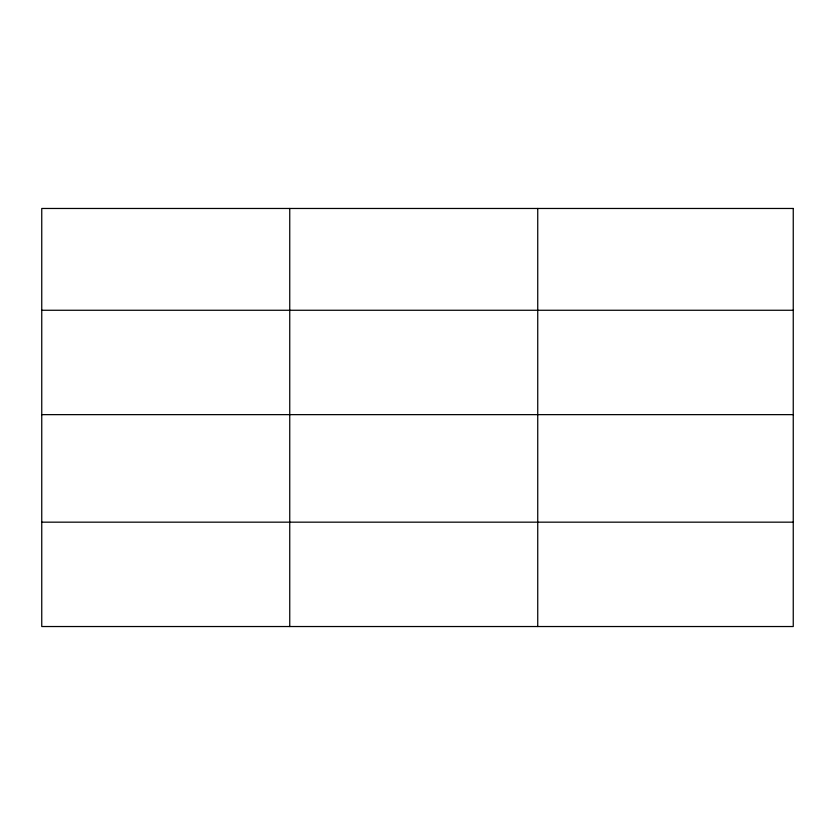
<?xml version="1.0" encoding="UTF-8"?>
<svg xmlns="http://www.w3.org/2000/svg" width="835" height="835" viewBox="0 0 835 835"><rect width="100%" height="100%" fill="white"/><g stroke="black" fill="none" stroke-linecap="round" stroke-linejoin="round"><path stroke-width="1.25" d="M41.75 310.265L793.25 310.265M41.75 414.64L793.25 414.64M41.75 522.167L793.25 522.167M537.74 208.468L537.74 626.532M289.745 208.468L289.745 626.532M793.25 208.468L41.75 208.468L41.75 626.532L793.25 626.532L793.25 208.468"/></g></svg>
